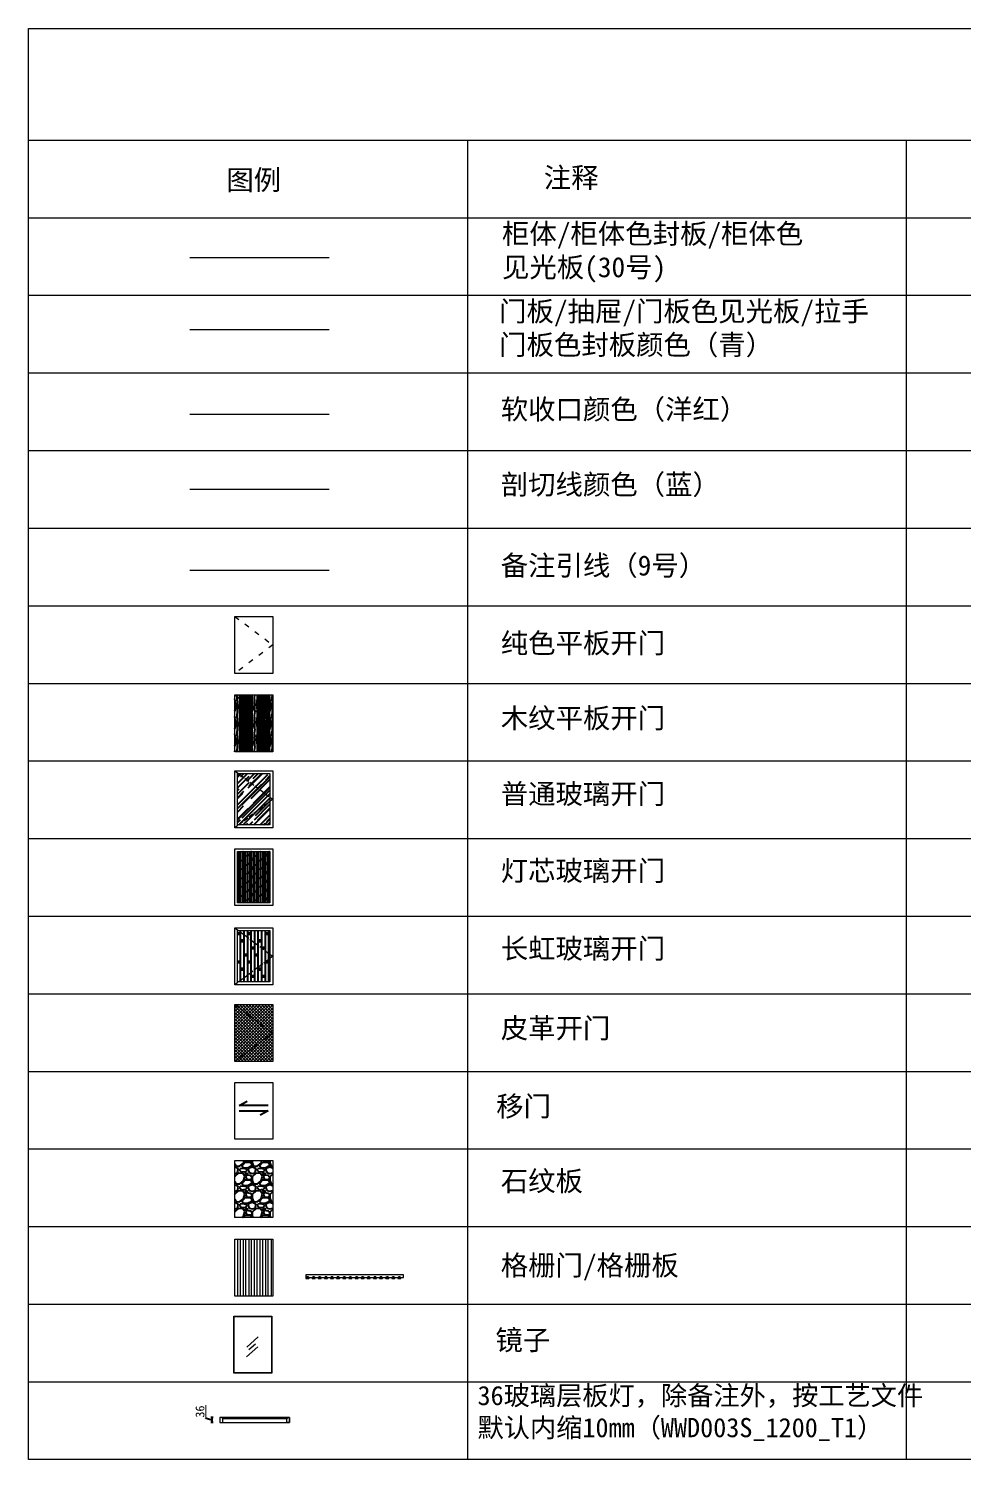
# Model space of a CAD drawing. Header units: millimetres. Extents: x 29318 to 134049, y -332664 to 3734.
# Drawn here: x 29318 to 36021, y -169020 to -158753 of the extents above; entities that cross this region are included whole.
import ezdxf
from ezdxf.lldxf.tags import DXFTag

# ---------------------------------------------------------------- set-up
doc = ezdxf.new("R2010")
doc.units = ezdxf.units.MM
doc.linetypes.add('$0$ACAD_ISO03W100', pattern=[30, 12, -18])
doc.linetypes.add('ACAD_ISO02W100', pattern=[15, 12, -3])
doc.layers.add('定制家具', color=7, linetype='Continuous')
for name, color, linetype, lineweight in [('标注层', 1, 'Continuous', 13), ('样柜剖线色', 5, 'Continuous', 13), ('样柜开门方向', 220, 'Continuous', 0), ('样柜引线色', 9, 'Continuous', 9), ('样柜收口色', 210, 'Continuous', 9), ('样柜柜体色', 30, 'Continuous', 9), ('样柜门板色', 4, 'Continuous', 18), ('结构层', 254, 'Continuous', 9)]:
    doc.layers.add(name, color=color, linetype=linetype, lineweight=lineweight)
doc.styles.add('样式 1', font='italic.shx')
doc.styles.add('绪文字标注', font='')
doc.styles.get('绪文字标注').set_extended_font_data('SimSun')
tags = doc.linetypes.add('ACAD_ISO03W100', pattern=[30, 12, -18]).pattern_tags.tags
tags[6:7] = [DXFTag(74, 4), DXFTag(75, 0), DXFTag(340, '0'), DXFTag(46, 1.0), DXFTag(50, 0.0), DXFTag(44, 0.0), DXFTag(45, 0.0)]
tags[4:5] = [DXFTag(74, 4), DXFTag(75, 0), DXFTag(340, '0'), DXFTag(46, 1.0), DXFTag(50, 0.0), DXFTag(44, 0.0), DXFTag(45, 0.0)]
doc.dimstyles.new('郑科代', dxfattribs={"dimscale": 8, "dimtxt": 8, "dimasz": 0.8, "dimexe": 1, "dimexo": 6, "dimtad": 1, "dimdec": 1, "dimdsep": 46, "dimtxsty": '样式 1', "dimblk": 'ARCHTICK', "dimcen": 2.5, "dimclrd": 83, "dimclre": 83, "dimclrt": 1, "dimadec": 0, "dimazin": 0, "dimtfac": 1, "dimtdec": 1, "dimtmove": 1, "dimatfit": 3, "dimldrblk": 'ARCHTICK', "dimfxl": 1, "dimtfill": 1, "dimtfillclr": 252, "dimarcsym": 0})

# ---------------------------------------------------------------- blocks, each defined once
blk = doc.blocks.new('*U1855')
at = {"layer": '结构层'}
blk.add_lwpolyline([(22, 9), (22, 3, -0.414214), (19, 0), (3, 0, -0.414214), (0, 3), (0, 9), (5, 9), (5, 12), (16, 12), (16, 9)], format="xyb", close=True, dxfattribs=at)
blk = doc.blocks.new('_ArchTick')
at = {"color": 0, "linetype": 'ByBlock', "const_width": 0.15}
blk.add_lwpolyline([(-0.5, -0.5), (0.5, 0.5)], dxfattribs=at)
blk = doc.blocks.new('*D3073')
at = {"layer": 'Defpoints', "color": 0}
for p in [(30691, -168719), (30691, -168755)]:
    blk.add_point(p, dxfattribs=at)
at = {"layer": '样柜剖线色', "color": 83, "linetype": 'Continuous', "lineweight": -2, "ltscale": 3}
for p, q in [((30585, -168632), (30585, -168723)), ((30585, -168723), (30633, -168737)), ((30643, -168719), (30625, -168719)), ((30643, -168755), (30625, -168755)), ((30633, -168719), (30633, -168755))]:
    blk.add_line(p, q, dxfattribs=at)
at = {"layer": '样柜剖线色', "color": 83, "lineweight": -2, "xscale": 6.4, "yscale": 6.4, "zscale": 6.4}
for p, rotation in [((30633, -168719), 90), ((30633, -168755), 270)]:
    blk.add_blockref('_ArchTick', p, dxfattribs=dict(at, rotation=rotation))
at = {"layer": '样柜剖线色', "color": 1, "insert": (30548, -168677), "char_height": 64, "attachment_point": 5, "rotation": 90, "style": '绪文字标注', "bg_fill": 3, "box_fill_scale": 1.1, "bg_fill_color": 257, "bg_fill_transparency": 0}
blk.add_mtext('36', dxfattribs=at)
at = {"layer": 'Defpoints', "color": 0}
blk.add_point((30633, -168755), dxfattribs=at)

msp = doc.modelspace()

# ---------------------------------------------------------------- hatches: boundary and pattern name
h = msp.add_hatch()
h.set_pattern_fill('WOOD8', color=8, scale=4.946203, angle=90)
h.set_pattern_definition([(79.6952, (-9421.615, -156859.094), (125.6329235, 753.8015245), [14.0462, -1390.57966]), (90, (-9419.1, -156845.27), (-125.63357, 125.63357), [13.8197, -111.81387]), (108.4349, (-9419.102, -156831.455), (-125.633367, 251.26719), [11.9186, -385.36954]), (262.875, (-9422.871, -156820.148), (125.6333515, 879.435019), [10.12896, -1002.76128]), (264.8056, (-9424.128, -156830.198), (125.6329674, 1256.3357572), [13.87673, -1373.79137]), (284.0362, (-9425.384, -156844.018), (125.633323, -376.90077), [15.54, -502.4604]), (99.4623, (-9421.615, -156849.043), (-125.633334, 628.167934), [7.64204, -756.55718]), (83.6598, (-9422.871, -156841.505), (-125.6337657, -1005.0684634), [11.37662, -1126.2837]), (275.7106, (-9421.615, -156830.198), (125.6337325, -1130.7020333), [12.62605, -1249.97572]), (258.6901, (-9420.359, -156842.762), (125.63327, 502.534364), [6.40606, -634.2019]), (84.8056, (-9420.359, -156870.401), (-125.6329674, -1256.3357572), [13.87673, -1373.79137]), (78.6901, (-9419.102, -156856.581), (-125.63327, -502.534364), [12.8121, -627.79584]), (90, (-9416.59, -156844.02), (-125.63357, 125.63357), [15.07603, -110.55754]), (110.556, (-9416.59, -156828.942), (-251.2666316, 628.168068), [10.73413, -1062.67957]), (93.8141, (-9420.359, -156818.891), (-125.6343367, 1758.8698595), [18.88687, -1869.79973]), (84.8056, (-9421.615, -156800.046), (-125.6329674, -1256.3357572), [13.87673, -1373.79137]), (90, (-9420.36, -156786.23), (-125.63357, 125.63357), [13.8197, -111.81387]), (95.1944, (-9420.359, -156898.04), (-125.6329674, 1256.3357572), [13.87673, -1373.79137]), (84.8056, (-9421.615, -156884.221), (-125.6329674, -1256.3357572), [13.87673, -1373.79137]), (90, (-9422.87, -156898.04), (-125.63357, 125.63357), [7.538, -118.09555]), (95.1944, (-9422.871, -156890.502), (-125.6329674, 1256.3357572), [13.87673, -1373.79137]), (90, (-9424.13, -156876.68), (-125.63357, 125.63357), [12.56336, -113.0702]), (100.3048, (-9424.128, -156864.119), (125.6329235, -753.8015245), [14.0462, -1390.57966]), (95.1944, (-9426.64, -156850.3), (-125.6329674, 1256.3357572), [13.87673, -1373.79137]), (84.8056, (-9427.897, -156836.48), (-125.6329674, -1256.3357572), [13.87673, -1373.79137]), (84.8056, (-9426.64, -156822.66), (-125.6329674, -1256.3357572), [13.87673, -1373.79137]), (81.8699, (-9425.384, -156808.84), (-125.633486, -753.801376), [17.76722, -870.59615]), (90, (-9422.87, -156791.25), (-125.63357, 125.63357), [18.84504, -106.78853]), (77.4712, (-9347.491, -156796.277), (125.6335174, 628.1678768), [11.5828, -1146.7014]), (84.2894, (-9344.978, -156784.97), (-125.6337325, -1130.7020333), [12.62605, -1249.97572]), (98.1301, (-9347.491, -156796.277), (-125.633486, 753.801376), [8.88368, -879.47982]), (99.4623, (-9348.747, -156787.483), (-125.633334, 628.167934), [15.28395, -748.91514]), (90, (-9351.26, -156898.04), (-125.63357, 125.63357), [15.07603, -110.55754]), (80.5377, (-9351.26, -156882.964), (-125.633334, -628.167934), [7.64204, -756.55718]), (291.8014, (-9350.004, -156875.426), (-125.633556, 376.900736), [6.7656, -669.79187]), (282.9946, (-9347.491, -156881.708), (-251.2668303, 1130.7022022), [16.76165, -1659.3992]), (82.875, (-9347.491, -156782.458), (-125.6333515, -879.435019), [10.12896, -1002.76128]), (97.125, (-9347.491, -156782.458), (-125.6333515, 879.435019), [10.12896, -1002.76128]), (90, (-9348.75, -156898.04), (-125.63357, 125.63357), [10.0507, -115.5829]), (284.0362, (-9348.747, -156887.99), (125.633323, -376.90077), [10.36, -507.64052]), (86.6335, (-9352.5165, -156870.401), (-125.6349447, -2010.1369917), [21.39464, -2118.068]), (87.7094, (-9351.26, -156849.0433), (-125.63303375, -3015.2056315), [31.43352, -3111.91733]), (93.1798, (-9350.004, -156817.635), (-125.6324419, 2135.7707073), [22.64897, -2242.24245]), (99.4623, (-9351.26, -156795.02), (-125.633334, 628.167934), [22.926, -741.27322]), (100.3048, (-9339.953, -156898.04), (125.6329235, -753.8015245), [14.0462, -1390.57966]), (105.9454, (-9342.466, -156884.22), (125.6335534, -502.534285), [18.2925, -896.3337]), (90, (-9347.49, -156866.63), (-125.63357, 125.63357), [16.33236, -109.3012]), (81.8699, (-9347.491, -156850.3), (-125.633486, -753.801376), [17.76722, -870.59615]), (93.5763, (-9344.9785, -156832.711), (-125.6324011, 1884.5035918), [20.14057, -1993.91866]), (81.2538, (-9346.235, -156812.61), (125.6340946, 879.4348877), [16.52446, -1635.92707]), (75.9638, (-9343.722, -156796.277), (-125.633323, -376.90077), [15.54, -502.4604]), (90, (-9339.95, -156781.2), (-125.63357, 125.63357), [8.79435, -116.8392]), (264.8056, (-9352.516, -156870.401), (125.6329674, 1256.3357572), [27.75333, -1359.91477]), (85.2364, (-9360.055, -156898.04), (-125.6325035, -1381.9693592), [30.2566, -1482.57195]), (90, (-9357.54, -156867.89), (-125.63357, 125.63357), [28.89572, -96.73785]), (94.0856, (-9357.542, -156838.993), (-125.6330814, 1633.2363937), [35.26698, -1728.08406]), (90, (-9360.05, -156803.82), (-125.63357, 125.63357), [31.4084, -94.22518]), (97.125, (-9333.671, -156898.04), (-125.6333515, 879.435019), [30.38674, -982.5035]), (96.3402, (-9337.44, -156867.888), (-125.6337657, 1005.0684634), [22.75324, -1114.90708]), (87.5104, (-9339.953, -156845.2743), (-125.6358118, -2763.9384153), [28.923, -2863.37896]), (83.4802, (-9338.6968, -156816.3786), (-376.90064226, -3266.4727236), [44.25794, -4381.54]), (93.0128, (-9415.333, -156898.0404), (-125.634083, 2261.4042129), [23.90342, -2366.43827]), (81.8699, (-9416.59, -156874.17), (-125.633486, -753.801376), [26.6509, -861.7126]), (87.6141, (-9412.8206, -156847.787), (-125.6314027, -2889.5721138), [30.1782, -2987.64362]), (100.6197, (-9411.564, -156817.635), (251.2681501, -1381.9690399), [20.45164, -2024.7146]), (90, (-9415.33, -156797.53), (-125.63357, 125.63357), [25.1267, -100.50685]), (86.8202, (-9430.409, -156898.0404), (-125.6324419, -2135.7707073), [22.64897, -2242.24245]), (96.009, (-9429.153, -156875.4264), (125.6334816, -1256.3356417), [24.0023, -2376.22362]), (96.7098, (-9431.666, -156851.556), (125.6327986, -1130.7022311), [21.50495, -2128.99523]), (84.2894, (-9434.178, -156830.198), (-125.6337325, -1130.7020333), [25.2521, -1237.34968]), (77.9052, (-9431.666, -156805.072), (-251.2679806, -1130.70193), [17.98796, -1780.81097]), (99.4623, (-9427.897, -156787.483), (-125.633334, 628.167934), [15.28395, -748.91514]), (93.8141, (-9406.539, -156898.0404), (-125.6343367, 1758.8698595), [18.88687, -1869.79973]), (77.1957, (-9407.795, -156879.1954), (-376.90163005, -1633.2361044), [28.3442, -2806.07824]), (90, (-9401.51, -156851.56), (-125.63357, 125.63357), [31.4084, -94.22518]), (95.4403, (-9401.5136, -156820.1476), (125.6327345, -1381.9692796), [26.5024, -2623.7406]), (96.7098, (-9404.026, -156793.7646), (125.6327986, -1130.7022311), [21.50495, -2128.99523]), (90, (-9439.2, -156898.04), (-125.63357, 125.63357), [21.3577, -104.27586]), (98.1301, (-9439.204, -156876.683), (-125.633486, 753.801376), [35.53458, -852.82892]), (87.6141, (-9444.229, -156841.5053), (-125.6314027, -2889.5721138), [30.1782, -2987.64362]), (84.4725, (-9442.9727, -156811.3533), (251.2652978, 2638.3051294), [39.12832, -3873.7069]), (96.8428, (-9324.877, -156898.0404), (251.2681394, -2135.77056444), [31.63378, -3131.73866]), (90, (-9328.65, -156866.63), (-125.63357, 125.63357), [35.1774, -90.45617]), (86.3478, (-9328.646, -156831.4546), (-251.26553888, -3894.64070477), [59.16788, -5857.62625]), (90, (-9368.85, -156898.04), (-125.63357, 125.63357), [30.15206, -95.4815]), (94.7636, (-9368.849, -156867.888), (-125.6325035, 1381.9693592), [30.2566, -1482.57195]), (88.1524, (-9371.3615, -156837.7363), (-125.6328562, -3769.00707743), [38.96663, -3857.6998]), (87.2737, (-9370.105, -156798.79), (-125.633067, -2512.6713831), [26.41295, -2614.88154]), (84.8056, (-9388.95, -156898.04), (-125.6329674, -1256.3357572), [27.75333, -1359.91477]), (90, (-9386.44, -156870.4), (-125.63357, 125.63357), [40.20274, -85.43083]), (91.9092, (-9386.4376, -156830.1983), (-125.6366128, 3643.37333013), [37.71105, -3733.38927]), (93.5763, (-9387.694, -156792.508), (-125.6324011, 1884.5035918), [20.14057, -1993.91866])])
edge = h.paths.add_edge_path()
edge.add_line((30795.48, -163941.98), (31070.41, -163941.98))
edge.add_line((31070.41, -163941.98), (31070.5, -163534.97))
edge.add_line((31070.5, -163534.97), (30798.02, -163534.97))
edge.add_line((30798.02, -163534.97), (30797.93, -163940.72))
at = {"lineweight": -3}
h = msp.add_hatch(dxfattribs=at)
h.set_pattern_fill('ANGLE', color=8, scale=2.131608, angle=45)
h.set_pattern_definition([(45, (3251.353, -143987.38), (45.94172, 122.511245), [812.1425, -108.2857, 270.7142, -54.1428]), (45, (3283.13, -143917.32), (-89.2035, 12.63397), [162.4285, -17.86713, 324.857, -40.6071]), (45, (3237.954, -143935.693), (173.42998, 224.731565), [433.14266, -75.79997, 216.57133, -54.14283])])
h.paths.add_polyline_path([(30818.72, -164098.69), (30819.47, -164467.41), (31050.45, -164467.41), (31049.71, -164098.69)])
at = {"ltscale": 3}
h = msp.add_hatch(dxfattribs=at)
h.set_pattern_fill('CORK', color=8, scale=5, angle=90)
h.set_pattern_definition([(90, (-64710.081, 601912.391), (-15.875, 1e-15), []), (225, (-64702.144, 601920.33), (31.7500137, -31.7500137), [22.45065, -22.45065]), (225, (-64702.144, 601924.297), (31.7500137, -31.7500137), [22.45065, -22.45065]), (225, (-64702.144, 601928.266), (31.7500137, -31.7500137), [22.45065, -22.45065])])
h.paths.add_polyline_path([(30817.97, -165026.64), (31050.45, -165026.64), (31050.45, -164657.92), (30817.97, -164657.92)])
h = msp.add_hatch(dxfattribs=at)
h.set_pattern_fill('BOARDWN', color=8, scale=0.5, angle=90)
h.set_pattern_definition([(90, (-64715.161, 600359.824), (-25.4, 2e-15), []), (180, (-64715.16, 600359.824), (-50.8, -50.8), [25.4, -177.8]), (180, (-64722.78, 600364.904), (-50.8, -50.8), [0, -10.16, 0, -193.04]), (180, (-64722.78, 600557.944), (-50.8, -50.8), [0, -10.16, 0, -193.04]), (180, (-64740.56, 600461.424), (-50.8, -50.8), [25.4, -177.8, 0, 0]), (180, (-64748.18, 600456.344), (-50.8, -50.8), [0, -10.16, 0, -193.04]), (180, (-64748.18, 600466.504), (-50.8, -50.8), [0, -10.16, 0, -193.04])])
h.paths.add_polyline_path([(30824.64, -165225.47), (31050.45, -165394.83), (31050.45, -165424.83), (30824.64, -165594.19), (30817.97, -165594.19), (30817.97, -165225.47)])
h.paths.add_polyline_path([(31050.45, -165394.83), (31050.45, -165225.47), (30824.64, -165225.47)])
h.paths.add_polyline_path([(31050.45, -165594.19), (31050.45, -165424.83), (30824.64, -165594.19)])
h = msp.add_hatch(dxfattribs=at)
h.set_pattern_fill('GRAVEL', color=8, scale=5)
h.set_pattern_definition([(228.0127875, (-64618.6415, 602039.391), (-1016.00000008, -1142.99999993), [17.086072, -1691.524182]), (184.969741, (-64630.0715, 602026.691), (1523.999999397, 127.000007235), [29.320236, -2902.702445]), (132.5104471, (-64659.2815, 602024.151), (1270.00000054, -1396.99999951), [20.674076, -2046.73614]), (267.273689, (-64708.8115, 601992.401), (127.000000266, 2539.999999987), [26.700226, -2643.321871]), (292.8336542, (-64710.0815, 601965.731), (-635.000000053, 1523.99999998), [26.181685, -2591.990387]), (357.273689, (-64699.9215, 601941.601), (-2539.999999987, 127.000000266), [26.700226, -2643.321871]), (37.6942405, (-64673.2515, 601940.331), (-1650.999999927, -1270.000000095), [35.309683, -3495.655766]), (72.2553284, (-64645.3115, 601961.921), (889.00000024, 2793.999999924), [33.335976, -3300.26283]), (121.4295656, (-64635.1515, 601993.671), (-1016.000000144, 1650.99999991), [26.79065, -2652.277285]), (175.2363583, (-64649.121, 602016.531), (1396.99999998, -127.00000022), [30.585664, -1498.696847]), (222.3974378, (-64679.6015, 602019.071), (-1523.999999951, -1397.000000053), [39.553896, -3915.838626]), (138.8140748, (-64583.081, 601991.131), (-888.99999995, 762.00000006), [13.500227, -1336.528291]), (171.4692344, (-64593.2415, 602000.021), (1651.000000044, -253.99999971), [25.6841, -2542.73195]), (225, (-64618.64, 602003.83), (-2e-14, -127), [17.960467, -161.644655]), (203.1985905, (-64627.531, 602019.071), (635, 253.99999996), [9.672066, -957.531118]), (291.8014095, (-64636.421, 602015.26), (-127, 381), [13.67828, -670.23765]), (30.9637565, (-64631.341, 602002.56), (381, 254), [22.215983, -718.314908]), (161.565051, (-64612.29, 602013.99), (254, -127), [16.064357, -385.544906]), (16.3895403, (-64710.0815, 602015.261), (1270, 381), [22.5044, -2227.941334]), (70.346176, (-64688.4915, 602021.611), (-508.00000005, -1396.99999998), [18.879947, -1869.110784]), (293.1985905, (-64612.291, 602039.391), (-253.99999996, 635), [19.344005, -947.85918]), (343.6104597, (-64604.6715, 602021.611), (-1270.000000027, 380.99999991), [22.5044, -2227.941334]), (339.4439548, (-64710.081, 601936.521), (-635, 254), [21.70176, -1063.386716]), (294.7751406, (-64689.7615, 601928.901), (-635.00000076, 1396.99999966), [18.183606, -1800.17967]), (66.8014095, (-64611.021, 601912.391), (253.99999996, 635), [19.344005, -947.85918]), (17.3540246, (-64603.4015, 601930.171), (-1650.99999997, -508.00000011), [21.289137, -2107.6188]), (69.4439548, (-64673.251, 601912.391), (-254, -635), [10.85088, -1074.237596]), (101.3099325, (-64618.641, 601912.39), (-127, 508), [6.47573, -641.099748]), (165.9637565, (-64619.91, 601918.74), (381, -127), [26.181685, -497.45273]), (186.009006, (-64645.3115, 601925.091), (1269.999999993, 127.000000066), [24.26335, -2402.068243]), (303.6900675, (-64631.34, 601991.13), (-127, 254), [18.316194, -439.588818]), (353.1572266, (-64621.1815, 601975.891), (2159.000000013, -253.999999887), [31.977838, -3165.800453]), (60.9453959, (-64589.431, 601972.081), (-508.00000001, -889), [13.075412, -1294.469616]), (90, (-64583.08, 601983.51), (-127, 127), [7.62, -119.38]), (120.2564372, (-64647.8515, 601928.901), (507.99999994, -889.00000004), [17.643348, -1746.697039]), (48.0127875, (-64656.7415, 601944.141), (1016.00000008, 1142.99999993), [34.172144, -1674.43811]), (0, (-64633.88, 601969.54), (127, 127), [33.02, -93.98]), (325.3048465, (-64600.8615, 601969.541), (1270.00000048, -888.99999931), [20.080478, -1987.965836]), (254.054604, (-64584.351, 601958.111), (-127, -508), [18.491454, -906.082502]), (207.64597536, (-64589.4315, 601940.331), (-2413.00000009, -1269.99999983), [30.107255, -2980.623221]), (175.42607874, (-64616.1015, 601926.361), (-1651, 127), [31.851473, -3153.292323])])
h.paths.add_polyline_path([(31070.45, -166875.48), (30797.97, -166875.48), (30797.97, -167284.2), (31070.45, -167284.2)])
at = {"layer": '样柜剖线色', "ltscale": 3}
h = msp.add_hatch(dxfattribs=at)
h.set_pattern_fill('ANSI37', color=8, scale=5)
h.set_pattern_definition([(45, (-64710.081, 601912.391), (-11.22532015, 11.22532015), []), (135, (-64710.081, 601912.391), (-11.22532015, -11.22532015), [])])
h.paths.add_polyline_path([(31070.45, -165756.3), (30797.97, -165756.3), (30797.97, -166165.02), (31070.45, -166165.02)])

# ---------------------------------------------------------------- linework, layer by layer
at = {"layer": '定制家具', "color": 8}
for p, q in [((30828.93, -166479.73), (30886.32, -166448.76)), ((31038.24, -166479.73), (30828.93, -166479.73)), ((30828.93, -166518.69), (31038.24, -166518.69)), ((31038.24, -166518.69), (30980.85, -166549.66))]:
    msp.add_line(p, q, dxfattribs=at)
at = {"layer": '样柜剖线色', "color": 127, "ltscale": 3}
for p, q in [((29317.57, -158753.15), (50405.55, -158753.15)), ((29317.57, -169020.05), (29317.57, -158753.15)), ((29317.57, -159553.15), (50405.55, -159553.15)), ((32467.57, -159553.15), (32467.57, -169020.05)), ((35617.57, -159553.15), (35617.57, -169020.05)), ((29317.57, -160110.05), (50405.55, -160110.05)), ((29317.57, -160666.93), (50405.55, -160666.93)), ((29317.57, -161223.8), (50405.55, -161223.8)), ((29317.57, -161223.8), (50405.55, -161223.8)), ((29317.57, -161780.68), (50405.55, -161780.68)), ((29317.57, -162337.55), (50405.55, -162337.55)), ((29317.57, -162337.55), (50405.55, -162337.55)), ((29317.57, -162894.43), (50405.55, -162894.43)), ((29317.57, -163451.3), (50405.55, -163451.3)), ((29317.57, -163451.3), (50405.55, -163451.3)), ((29317.57, -164008.18), (50405.55, -164008.18)), ((29317.57, -164565.05), (50405.55, -164565.05)), ((29317.57, -164565.05), (50405.55, -164565.05)), ((29317.57, -165121.93), (50405.55, -165121.93)), ((29317.57, -165678.8), (50405.55, -165678.8)), ((29317.57, -165678.8), (50405.55, -165678.8)), ((29317.57, -166235.68), (50405.55, -166235.68)), ((29317.57, -166792.55), (50405.55, -166792.55)), ((29317.57, -166792.55), (50405.55, -166792.55)), ((29317.57, -167349.43), (43011.56, -167349.43)), ((29317.57, -167906.3), (43011.56, -167906.3)), ((29317.57, -167906.3), (43011.56, -167906.3)), ((29317.57, -168463.18), (43011.56, -168463.18)), ((50405.55, -169020.05), (29317.57, -169020.05))]:
    msp.add_line(p, q, dxfattribs=at)
at = {"layer": '样柜剖线色', "ltscale": 3}
msp.add_line((30474.27, -162058.16), (31474.27, -162058.16), dxfattribs=at)
at = {"layer": '样柜剖线色', "color": 6, "linetype": 'ACAD_ISO02W100', "ltscale": 3}
for p, q in [((30797.97, -163534.97), (31070.45, -163739.33)), ((31070.45, -163739.33), (30797.97, -163943.69)), ((30797.97, -164078.69), (31070.45, -164283.05)), ((31070.45, -164283.05), (30797.97, -164487.41)), ((30797.97, -165205.47), (31070.45, -165409.83)), ((31070.45, -165409.83), (30797.97, -165614.19)), ((30797.97, -165756.3), (31070.45, -165960.66)), ((31070.45, -165960.66), (30797.97, -166165.02))]:
    msp.add_line(p, q, dxfattribs=at)
at = {"layer": '样柜剖线色', "color": 8, "ltscale": 3}
for p, q in [((30965.81, -168141.37), (30885.18, -168214.18)), ((30962.89, -168212.24), (30882.27, -168285.05)), ((30947.55, -168192.09), (30898.16, -168234.62))]:
    msp.add_line(p, q, dxfattribs=at)
at = {"layer": '样柜剖线色', "color": 4, "ltscale": 3}
for points in [[(30797.97, -163534.97), (31070.45, -163534.97), (31070.45, -163943.69), (30797.97, -163943.69)], [(32008.64, -167696.06), (31308.64, -167696.06), (31308.64, -167714.06), (32008.64, -167714.06)]]:
    msp.add_lwpolyline(points, close=True, dxfattribs=at)
at = {"layer": '样柜剖线色', "color": 6, "linetype": 'ACAD_ISO02W100', "ltscale": 3, "const_width": 0.1}
msp.add_lwpolyline([(30797.97, -164637.92), (31070.45, -164842.28), (30797.97, -165046.64)], dxfattribs=at)
at = {"layer": '样柜剖线色', "color": 8, "ltscale": 3}
for points in [[(30797.97, -167440.54), (30817.97, -167440.54), (30817.97, -167849.26), (30797.97, -167849.26)], [(30837.97, -167440.54), (30857.97, -167440.54), (30857.97, -167849.26), (30837.97, -167849.26)], [(30837.97, -167440.54), (30857.97, -167440.54), (30857.97, -167849.26), (30837.97, -167849.26)], [(30877.97, -167440.54), (30897.97, -167440.54), (30897.97, -167849.26), (30877.97, -167849.26)], [(30877.97, -167440.54), (30897.97, -167440.54), (30897.97, -167849.26), (30877.97, -167849.26)], [(30917.97, -167440.54), (30937.97, -167440.54), (30937.97, -167849.26), (30917.97, -167849.26)], [(30917.97, -167440.54), (30937.97, -167440.54), (30937.97, -167849.26), (30917.97, -167849.26)], [(30957.97, -167440.54), (30977.97, -167440.54), (30977.97, -167849.26), (30957.97, -167849.26)], [(30957.97, -167440.54), (30977.97, -167440.54), (30977.97, -167849.26), (30957.97, -167849.26)], [(30957.97, -167440.54), (30977.97, -167440.54), (30977.97, -167849.26), (30957.97, -167849.26)], [(30997.97, -167440.54), (31017.97, -167440.54), (31017.97, -167849.26), (30997.97, -167849.26)], [(30997.97, -167440.54), (31017.97, -167440.54), (31017.97, -167849.26), (30997.97, -167849.26)], [(31037.97, -167440.54), (31057.97, -167440.54), (31057.97, -167849.26), (31037.97, -167849.26)]]:
    msp.add_lwpolyline(points, close=True, dxfattribs=at)
at = {"layer": '样柜剖线色', "color": 4, "ltscale": 3}
for points in [[(31325.14, -167714.06), (31325.64, -167714.06), (31325.64, -167710.06), (31313.64, -167710.06), (31313.64, -167714.06), (31314.14, -167714.06)], [(31369.14, -167714.06), (31369.64, -167714.06), (31369.64, -167710.06), (31357.64, -167710.06), (31357.64, -167714.06), (31358.14, -167714.06)], [(31413.14, -167714.06), (31413.64, -167714.06), (31413.64, -167710.06), (31401.64, -167710.06), (31401.64, -167714.06), (31402.14, -167714.06)], [(31457.14, -167714.06), (31457.64, -167714.06), (31457.64, -167710.06), (31445.64, -167710.06), (31445.64, -167714.06), (31446.14, -167714.06)], [(31501.14, -167714.06), (31501.64, -167714.06), (31501.64, -167710.06), (31489.64, -167710.06), (31489.64, -167714.06), (31490.14, -167714.06)], [(31545.14, -167714.06), (31545.64, -167714.06), (31545.64, -167710.06), (31533.64, -167710.06), (31533.64, -167714.06), (31534.14, -167714.06)], [(31589.14, -167714.06), (31589.64, -167714.06), (31589.64, -167710.06), (31577.64, -167710.06), (31577.64, -167714.06), (31578.14, -167714.06)], [(31633.14, -167714.06), (31633.64, -167714.06), (31633.64, -167710.06), (31621.64, -167710.06), (31621.64, -167714.06), (31622.14, -167714.06)], [(31677.14, -167714.06), (31677.64, -167714.06), (31677.64, -167710.06), (31665.64, -167710.06), (31665.64, -167714.06), (31666.14, -167714.06)], [(31677.14, -167714.06), (31677.64, -167714.06), (31677.64, -167710.06), (31665.64, -167710.06), (31665.64, -167714.06), (31666.14, -167714.06)], [(31721.14, -167714.06), (31721.64, -167714.06), (31721.64, -167710.06), (31709.64, -167710.06), (31709.64, -167714.06), (31710.14, -167714.06)], [(31765.14, -167714.06), (31765.64, -167714.06), (31765.64, -167710.06), (31753.64, -167710.06), (31753.64, -167714.06), (31754.14, -167714.06)], [(31809.14, -167714.06), (31809.64, -167714.06), (31809.64, -167710.06), (31797.64, -167710.06), (31797.64, -167714.06), (31798.14, -167714.06)], [(31853.14, -167714.06), (31853.64, -167714.06), (31853.64, -167710.06), (31841.64, -167710.06), (31841.64, -167714.06), (31842.14, -167714.06)], [(31897.14, -167714.06), (31897.64, -167714.06), (31897.64, -167710.06), (31885.64, -167710.06), (31885.64, -167714.06), (31886.14, -167714.06)], [(31941.14, -167714.06), (31941.64, -167714.06), (31941.64, -167710.06), (31929.64, -167710.06), (31929.64, -167714.06), (31930.14, -167714.06)], [(31985.14, -167714.06), (31985.64, -167714.06), (31985.64, -167710.06), (31973.64, -167710.06), (31973.64, -167714.06), (31974.14, -167714.06)]]:
    msp.add_lwpolyline(points, dxfattribs=at)
at = {"layer": '样柜开门方向', "color": 6, "linetype": '$0$ACAD_ISO03W100', "ltscale": 3}
for p, q in [((30797.97, -162971.09), (31070.45, -163175.45)), ((31070.45, -163175.45), (30797.97, -163379.81))]:
    msp.add_line(p, q, dxfattribs=at)
at = {"layer": '样柜引线色', "ltscale": 3}
msp.add_line((30474.27, -162639.55), (31474.27, -162639.55), dxfattribs=at)
at = {"layer": '样柜收口色', "ltscale": 3}
msp.add_line((30474.27, -161518.93), (31474.27, -161518.93), dxfattribs=at)
at = {"layer": '样柜收口色'}
msp.add_lwpolyline([(30691.16, -168755.48), (31191.13, -168755.48), (31191.13, -168719.48), (30691.16, -168719.48)], close=True, dxfattribs=at)
at = {"layer": '样柜收口色', "linetype": 'ACAD_ISO03W100'}
for points in [[(30691.16, -168755.48), (30711.16, -168755.48), (30711.16, -168719.48), (30691.16, -168719.48)], [(31191.13, -168755.48), (31171.13, -168755.48), (31171.13, -168719.48), (31191.13, -168719.48)]]:
    msp.add_lwpolyline(points, close=True, dxfattribs=at)
at = {"layer": '样柜柜体色', "ltscale": 3}
msp.add_line((30474.27, -160395.43), (31474.27, -160395.43), dxfattribs=at)
at = {"layer": '样柜门板色', "ltscale": 3}
msp.add_line((30474.27, -160912.36), (31474.27, -160912.36), dxfattribs=at)
at = {"layer": '样柜门板色', "color": 5, "ltscale": 3}
for p, q in [((30791.63, -167992.55), (30793.63, -167994.55)), ((31064.1, -167992.55), (31062.1, -167994.55)), ((30791.63, -168401.27), (30793.63, -168399.27)), ((31064.1, -168401.27), (31062.1, -168399.27))]:
    msp.add_line(p, q, dxfattribs=at)
at = {"layer": '样柜门板色', "ltscale": 3}
for points in [[(30797.97, -162971.09), (31070.45, -162971.09), (31070.45, -163379.81), (30797.97, -163379.81)], [(30797.97, -164078.69), (31070.45, -164078.69), (31070.45, -164487.41), (30797.97, -164487.41)], [(30817.97, -164098.69), (31050.45, -164098.69), (31050.45, -164467.41), (30817.97, -164467.41)], [(30797.97, -164637.92), (31070.45, -164637.92), (31070.45, -165046.64), (30797.97, -165046.64)], [(30817.97, -164657.92), (31050.45, -164657.92), (31050.45, -165026.64), (30817.97, -165026.64)], [(30797.97, -165205.47), (31070.45, -165205.47), (31070.45, -165614.19), (30797.97, -165614.19)], [(30817.97, -165225.47), (31050.45, -165225.47), (31050.45, -165594.19), (30817.97, -165594.19)], [(30797.97, -165756.3), (31070.45, -165756.3), (31070.45, -166165.02), (30797.97, -166165.02)], [(30797.22, -166314.62), (31069.69, -166314.62), (31069.69, -166723.34), (30797.22, -166723.34)], [(30797.97, -166875.48), (31070.45, -166875.48), (31070.45, -167284.2), (30797.97, -167284.2)], [(30797.97, -167440.54), (31070.45, -167440.54), (31070.45, -167849.26), (30797.97, -167849.26)]]:
    msp.add_lwpolyline(points, close=True, dxfattribs=at)
at = {"layer": '样柜门板色', "color": 5, "ltscale": 3}
for points in [[(30791.63, -167992.55), (31064.1, -167992.55), (31064.1, -168401.27), (30791.63, -168401.27)], [(30793.63, -167994.55), (31062.1, -167994.55), (31062.1, -168399.27), (30793.63, -168399.27)]]:
    msp.add_lwpolyline(points, close=True, dxfattribs=at)
at = {"layer": '样柜门板色', "linetype": 'ACAD_ISO03W100'}
msp.add_lwpolyline([(30706.16, -168726.48), (31176.13, -168726.48), (31176.13, -168721.48), (30706.16, -168721.48)], close=True, dxfattribs=at)

# ---------------------------------------------------------------- block references
at = {"layer": '标注层', "color": 6, "xscale": -1}
for p in [(31330.64, -167723.06), (31374.64, -167723.06), (31418.64, -167723.06), (31462.64, -167723.06), (31506.64, -167723.06), (31550.64, -167723.06), (31594.64, -167723.06), (31638.64, -167723.06), (31682.64, -167723.06), (31682.64, -167723.06), (31726.64, -167723.06), (31770.64, -167723.06), (31814.64, -167723.06), (31858.64, -167723.06), (31902.64, -167723.06), (31946.64, -167723.06), (31990.64, -167723.06)]:
    msp.add_blockref('*U1855', p, dxfattribs=at)

# ---------------------------------------------------------------- texts
at = {"layer": '样柜剖线色', "color": 0, "ltscale": 3, "attachment_point": 1, "style": '绪文字标注'}
for s, insert, char_height, width in [('图例', (30737.46, -159766.99), 144.146, 2158.044), ('注释', (33015.94, -159750.14), 144.146, 2158.044), ('软收口颜色（洋红）', (32707.01, -161412.5), 144.146, 2910.1051), ('剖切线颜色（蓝）', (32707.01, -161952.18), 144.146, 2910.1051), ('备注引线（9号）', (32707.01, -162533.57), 144.146, 2910.1051), ('纯色平板开门', (32707.01, -163090.42), 144.146, 2910.1051), ('木纹平板开门', (32707.01, -163628.84), 144.146, 2910.1051), ('普通玻璃开门', (32707.01, -164172.52), 144.146, 2910.1051), ('灯芯玻璃开门', (32707.01, -164724.14), 144.146, 2910.1051), ('长虹玻璃开门', (32707.01, -165282.38), 144.146, 2910.1051), ('皮革开门', (32707.01, -165853.6), 144.146, 2910.1051), ('移门', (32674.32, -166413.94), 144.146, 2910.1051), ('石纹板', (32707.01, -166950.36), 144.146, 2910.1051), ('格栅门/格栅板', (32707.01, -167555.57), 144.146, 2910.1051), ('镜子', (32668.73, -168091.19), 144.146, 2910.1051), ('36玻璃层板灯，除备注外，按工艺文件默认内缩10mm（WWD003S_1200_T1）', (32539.95, -168492.87), 138, 3284.7253)]:
    msp.add_mtext(s, dxfattribs=dict(at, insert=insert, char_height=char_height, width=width))
at = {"layer": '样柜剖线色', "color": 0, "linetype": 'ByBlock', "ltscale": 3, "char_height": 144.1458, "attachment_point": 1, "style": '绪文字标注'}
for s, insert, width in [('柜体/柜体色封板/柜体色见光板(30号)', (32716.03, -160152.59), 2158.044), ('门板/抽屉/门板色见光板/拉手\\P门板色封板颜色（青）', (32695.57, -160709.23), 3126.1852)]:
    msp.add_mtext(s, dxfattribs=dict(at, insert=insert, width=width))

# ---------------------------------------------------------------- next in the draw order: dimensions: what is measured, and where the dimension line sits
at = {"layer": '样柜剖线色', "color": 0, "ltscale": 3}
dim = msp.add_linear_dim(base=(30632.62, -168755.48), p1=(30691.16, -168719.48), p2=(30691.16, -168755.48), angle=90, dimstyle='郑科代', override={"dimtxsty": '绪文字标注', "dimfxl": 20, "dimfxlon": 1, "dimtfillclr": 0, "dimarcsym": 1}, dxfattribs=at)
dim.commit()
dim.dimension.update_dxf_attribs({"geometry": '*D3073', "text_midpoint": (30548.12, -168718.23)})

doc.saveas('drawing.dxf')
